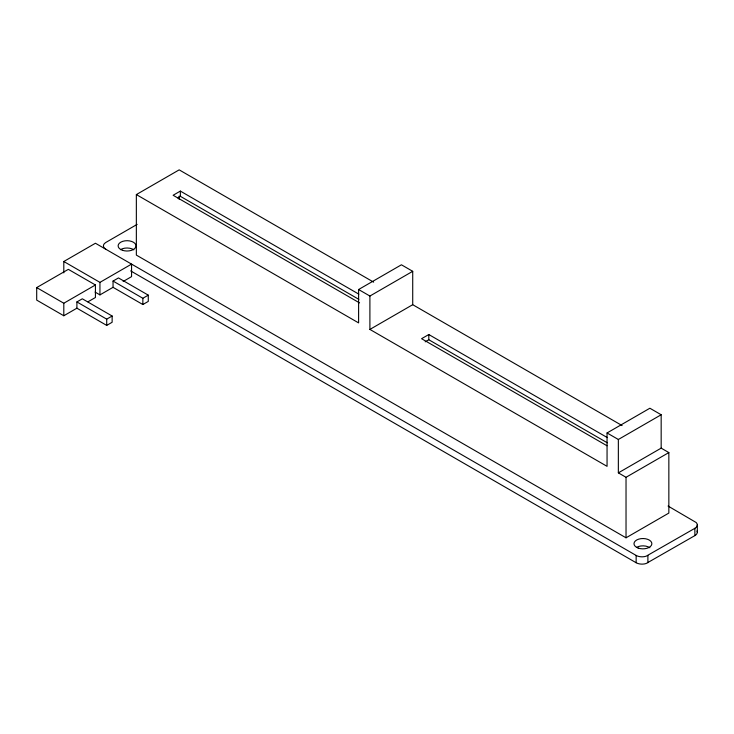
<?xml version="1.0" encoding="UTF-8"?>
<svg xmlns="http://www.w3.org/2000/svg" width="734" height="734" viewBox="0 0 734 734"><rect width="100%" height="100%" fill="white"/><g stroke="black" fill="none" stroke-linecap="round" stroke-linejoin="round"><path stroke-width="1.1" d="M661.169 448.135L661.169 414.756L618.349 439.483L618.349 472.861L661.169 448.135L668.848 452.575L668.848 513.075L626.029 537.802L136.35 255.093L136.35 194.583L179.179 169.857L373.643 282.14M358.834 294.141L180.353 191.088L173.123 195.262L359.541 302.894M63.803 272.892L63.803 261.506L95.429 243.248L636.149 555.436A8.303 4.799 0 0 0 646.168 556.198L694.869 528.315A8.303 4.799 0 0 0 696.19 522.525L668.059 506.047M177.637 197.868L180.353 196.308L358.834 299.353M137.139 224.384L105.815 242.468A8.303 4.799 0 0 0 105.815 249.248M76.905 308.188L76.905 301.931L82.327 298.802L112.137 316.015L112.137 322.272L106.714 325.401L76.905 308.188L63.803 315.758L36.7 300.105L36.7 287.59L68.345 269.35L95.429 284.976L95.429 297.499L87.942 301.821M36.7 287.59L63.803 303.234L95.429 284.976M63.803 261.506L99.943 282.37L131.56 264.112L131.56 276.635L123.138 281.498M113.045 287.324L113.045 281.067L118.468 277.938L148.277 295.151L148.277 301.408L142.855 304.537L113.045 287.324L99.943 294.894L95.062 292.068M76.905 301.931L106.714 319.143L112.137 316.015M113.045 281.067L142.855 298.279L148.277 295.151M136.35 194.583L358.605 322.896L358.605 289.517L401.425 264.791L412.719 271.314L412.719 304.693L622.093 425.573M358.605 289.517L369.899 296.041L412.719 271.314M369.899 296.041L369.899 329.419L412.719 304.693M607.293 437.583L428.803 334.53L421.573 338.704L607 445.758M425.188 341.833L428.803 339.75L607.293 442.795M369.899 329.419L607.055 466.338L607.055 432.959L649.874 408.232L661.169 414.756M618.349 472.861L626.029 477.293L668.848 452.575M130.643 270.892L636.149 562.739A8.303 4.799 0 0 0 646.168 563.501L694.869 535.618A8.303 4.799 0 0 0 697.016 530.985M607.055 432.959L618.349 439.483M697.3 524.92L697.3 532.223M694.869 528.315L694.869 535.618M647.893 555.436L647.893 562.739M636.149 555.436L636.149 562.739M626.029 477.293L626.029 537.802M428.803 334.53L428.803 339.75M180.353 191.088L180.353 196.308M179.179 196.042L179.179 199.419M142.855 298.279L142.855 304.537M106.714 319.143L106.714 325.401M99.943 282.37L99.943 294.894M63.803 303.234L63.803 315.758M120.468 249.661A8.946 5.166 0 0 1 133.854 249.817M636.47 547.426A8.946 5.166 0 0 1 649.847 547.738M122.422 250.276A8.946 5.166 0 0 0 135.992 245.963A8.946 5.166 0 0 0 122.734 241.339A8.946 5.166 0 0 0 122.422 250.276M638.14 548.059A8.946 5.166 0 0 0 651.856 543.903A8.946 5.166 0 0 0 638.764 539.123A8.946 5.166 0 0 0 638.14 548.059"/></g></svg>
